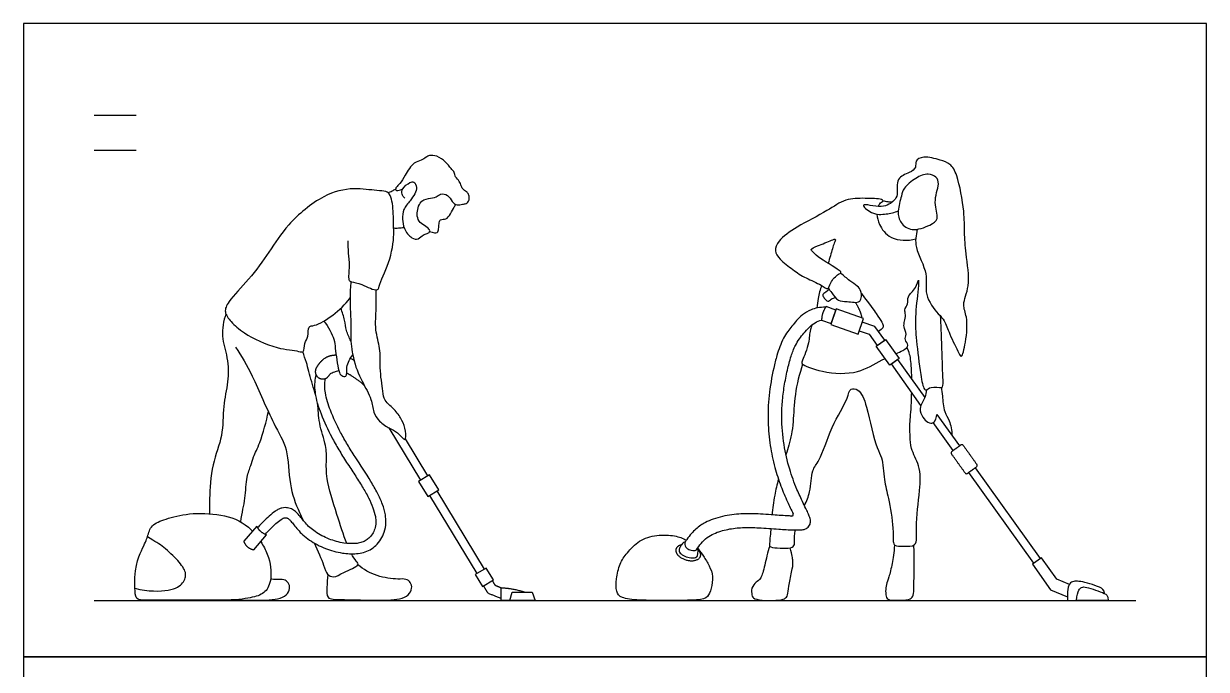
# Model space of a CAD drawing. Header units: millimetres. Extents: x 111.1 to 120.2, y 0.8 to 11.
# Drawn here: x 111.083 to 115.351, y 3.04 to 5.371 of the extents above; entities that cross this region are included whole.
import ezdxf

# ---------------------------------------------------------------- set-up
doc = ezdxf.new("R2010")
doc.units = ezdxf.units.MM
for name, color, linetype, true_color in [('AG-DIAGRAM', 7, 'Continuous', 0xfecc66), ('AG-GUIDE', 7, 'Continuous', 0xcccccc), ('AG-PEOPLE', 7, 'Continuous', 0x66ccff), ('X-VPRT', 6, 'Continuous', 0xff00ff)]:
    doc.layers.add(name, color=color, linetype=linetype, true_color=true_color)

msp = doc.modelspace()

# ---------------------------------------------------------------- linework, layer by layer
at = {"layer": 'AG-DIAGRAM'}
msp.add_line((111.3374, 3.2884), (115.0966, 3.2884), dxfattribs=at)
at = {"layer": 'AG-GUIDE'}
msp.add_line((111.3374, 4.914), (111.4898, 4.914), dxfattribs=at)
msp.add_lwpolyline([(111.3374, 5.041), (111.4898, 5.041)], dxfattribs=at)
at = {"layer": 'AG-PEOPLE'}
for points in [[(113.9623, 4.3003), (113.9968, 4.2881), (114.014, 4.3371), (113.9789, 4.3494)], [(114.0983, 4.2624), (114.1342, 4.2497), (114.163, 4.2094), (114.19, 4.2287), (114.1551, 4.2775), (114.1093, 4.2936)], [(114.3209, 3.9928), (114.2141, 4.1424), (114.2369, 4.1586), (114.335, 4.0212)], [(114.4372, 3.83), (114.3653, 3.9306)], [(114.3787, 3.96), (114.46, 3.8463)], [(112.4005, 3.9117), (112.5152, 3.7223)], [(112.5418, 3.7384), (112.4611, 3.8716)], [(114.5166, 3.7669), (114.7507, 3.4393)], [(114.7279, 3.423), (114.4938, 3.7507)], [(112.7457, 3.4015), (112.5748, 3.6838)], [(112.5482, 3.6677), (112.7191, 3.3854)], [(111.9245, 3.5561), (111.8779, 3.502)], [(111.9134, 3.4713), (111.9601, 3.5254)], [(114.8563, 3.3462), (114.8106, 3.3658), (114.7556, 3.4428), (114.723, 3.4195), (114.7888, 3.3273), (114.8492, 3.3015)], [(112.8061, 3.2884), (112.8061, 3.3342)], [(111.8168, 3.2892), (111.5136, 3.2892)], [(112.8378, 3.2884), (112.8061, 3.2884)], [(114.9967, 3.2884), (114.8817, 3.2884)]]:
    msp.add_lwpolyline(points, dxfattribs=at)
for points in [[(113.9955, 4.2844), (114.0939, 4.2498), (114.1137, 4.3062), (114.0154, 4.3408)], [(114.1596, 4.207), (114.1934, 4.2311), (114.2424, 4.1626), (114.2086, 4.1384)], [(112.5417, 3.6637), (112.5814, 3.6878), (112.5483, 3.7424), (112.5086, 3.7183)], [(112.7387, 3.3384), (112.7784, 3.3624), (112.7523, 3.4055), (112.7126, 3.3815)], [(112.8378, 3.2884), (112.8458, 3.3187), (112.9184, 3.3187), (112.9288, 3.2884)]]:
    msp.add_lwpolyline(points, close=True, dxfattribs=at)
for centre, radius, start, end in [((114.4684, 3.8447), 0.00621, 35.5377, 125.5377), ((114.436, 3.8215), 0.00621, 125.5377, 215.5377), ((114.5178, 3.7754), 0.00621, 305.5377, 35.5377), ((114.4854, 3.7523), 0.00621, 215.5377, 305.5377), ((113.8548, 3.5986), 0.00564, 267.6971, 25.6944), ((111.9423, 3.5407), 0.0182, 136.5925, 146.0848), ((111.9423, 3.5407), 0.0182, 313.9668, 316.5925), ((113.4743, 3.4963), 0.00564, 146.0651, 181.6945), ((113.5061, 3.4748), 0.00564, 274.5138, 326.1266)]:
    msp.add_arc(centre, radius, start, end, dxfattribs=at)
for points, degree, knots in [([(112.4592, 4.7408), (112.4547, 4.7446), (112.4471, 4.7552), (112.4476, 4.7768), (112.4761, 4.7981), (112.4926, 4.8028), (112.5049, 4.779), (112.4947, 4.7562), (112.4784, 4.7308), (112.4508, 4.7013), (112.4502, 4.6649), (112.453, 4.6305), (112.4813, 4.5951), (112.5074, 4.5905), (112.5243, 4.6099), (112.5383, 4.6122), (112.5488, 4.6183), (112.5487, 4.6277), (112.5342, 4.6392), (112.5125, 4.6525), (112.4998, 4.6758), (112.5082, 4.7281), (112.5431, 4.7418), (112.5727, 4.742), (112.5858, 4.7595), (112.6165, 4.7541), (112.6273, 4.7287), (112.6471, 4.7131), (112.6664, 4.7203), (112.6805, 4.7197), (112.6935, 4.7342), (112.6897, 4.7519), (112.6847, 4.7631), (112.6698, 4.7704), (112.6617, 4.7849), (112.6569, 4.8028), (112.6398, 4.8167), (112.638, 4.8344), (112.6286, 4.8453), (112.6181, 4.8562), (112.6057, 4.8737), (112.5754, 4.8947), (112.5478, 4.8969), (112.5354, 4.8885), (112.5174, 4.8763), (112.4894, 4.871), (112.4586, 4.825), (112.4441, 4.7929), (112.4272, 4.7827), (112.424, 4.7691), (112.4347, 4.7687), (112.4463, 4.7712), (112.4513, 4.7746)], 3, [0, 0, 0, 0, 0.244929, 0.499032, 0.838162, 1.055364, 1.322429, 1.605381, 1.926623, 2.288473, 2.628311, 2.969601, 3.348119, 3.623957, 3.902448, 4.12191, 4.310558, 4.46492, 4.707823, 4.999451, 5.290781, 5.690331, 6.030506, 6.336216, 6.588848, 6.881662, 7.182903, 7.45814, 7.708862, 7.922944, 8.159525, 8.39828, 8.597751, 8.8251, 9.058345, 9.305598, 9.570961, 9.808079, 10.022609, 10.244685, 10.512026, 10.864245, 11.158578, 11.375677, 11.638398, 11.94081, 12.366168, 12.713821, 12.963241, 13.144102, 13.306099, 13.553989, 13.553989, 13.553989, 13.553989]), ([(114.3073, 4.6286), (114.3032, 4.6072), (114.2934, 4.5619), (114.352, 4.4681), (114.3278, 4.3941), (114.3822, 4.3225), (114.4079, 4.3002), (114.4228, 4.2489), (114.4563, 4.1868), (114.4683, 4.1582), (114.4849, 4.228), (114.4909, 4.3111), (114.4668, 4.3573), (114.502, 4.4256), (114.4815, 4.5404), (114.4777, 4.6183), (114.4784, 4.6922), (114.4555, 4.821), (114.429, 4.8662), (114.3898, 4.879), (114.3329, 4.8949), (114.2977, 4.8772), (114.3058, 4.851), (114.2788, 4.8302), (114.228, 4.8169), (114.2396, 4.7529), (114.2236, 4.7313), (114.1842, 4.7), (114.0892, 4.7301), (114.1461, 4.6797), (114.1951, 4.6829), (114.2253, 4.6892), (114.2391, 4.695)], 3, [0, 0, 0, 0, 0.459923, 1.033129, 1.521515, 2.033734, 2.363123, 2.774753, 3.268039, 3.488077, 3.903941, 4.44495, 4.830592, 5.304749, 5.917214, 6.416942, 6.912711, 7.561294, 7.956102, 8.310705, 8.749633, 9.066542, 9.325324, 9.638819, 10.022144, 10.440217, 10.725308, 11.126218, 11.583352, 11.94124, 12.354276, 12.735206, 12.735206, 12.735206, 12.735206]), ([(114.3792, 4.668), (114.3768, 4.657), (114.3525, 4.6421), (114.2885, 4.6178), (114.2447, 4.6502), (114.2346, 4.6938), (114.251, 4.7484), (114.257, 4.7787), (114.3013, 4.8153), (114.3451, 4.8325), (114.3781, 4.8192), (114.3892, 4.7903), (114.3625, 4.7261), (114.3824, 4.6818), (114.3792, 4.668)], 3, [0, 0, 0, 0, 0.339198, 0.799888, 1.187572, 1.558776, 1.980946, 2.295649, 2.715939, 3.10467, 3.417579, 3.707626, 4.175025, 4.607027, 4.607027, 4.607027, 4.607027]), ([(112.2526, 4.5867), (112.2531, 4.5721), (112.2536, 4.542), (112.261, 4.4983), (112.2521, 4.4447), (112.268, 4.4381), (112.3033, 4.4327), (112.3632, 4.3988), (112.3671, 4.4371), (112.4109, 4.5192), (112.4214, 4.6176), (112.4164, 4.6457), (112.4188, 4.6857), (112.4109, 4.7523), (112.3902, 4.7676), (112.3542, 4.7673), (112.2699, 4.7815), (112.1604, 4.755), (112.0332, 4.6487), (111.9702, 4.5465), (111.8996, 4.4497), (111.8236, 4.3727), (111.804, 4.33), (111.8338, 4.2917), (111.8788, 4.2499), (111.9932, 4.1949), (112.0714, 4.1911), (112.0968, 4.1806), (112.0954, 4.2203), (112.1124, 4.2394), (112.1076, 4.2811), (112.1369, 4.2783), (112.2038, 4.3181), (112.2432, 4.3572), (112.2609, 4.3806)], 3, [0, 0, 0, 0, 0.383185, 0.784458, 1.188747, 1.388621, 1.747964, 2.186319, 2.466887, 3.039715, 3.613577, 3.912859, 4.280958, 4.749749, 5.016625, 5.349884, 5.876533, 6.490902, 7.227465, 7.866139, 8.505658, 9.106899, 9.470364, 9.840856, 10.300254, 10.957521, 11.472534, 11.709054, 12.027429, 12.334296, 12.666002, 12.929345, 13.431955, 13.975389, 13.975389, 13.975389, 13.975389]), ([(112.3978, 4.761), (112.4032, 4.7628), (112.4118, 4.7663), (112.4217, 4.7719), (112.4257, 4.7745)], 3, [0, 0, 0, 0, 0.2394241, 0.4135902, 0.4135902, 0.4135902, 0.4135902]), ([(114.1671, 4.7114), (114.1683, 4.7147), (114.17, 4.7212), (114.1873, 4.7314), (114.1758, 4.7393), (114.1159, 4.7408), (114.0466, 4.7402), (113.9818, 4.6928), (113.8754, 4.6403), (113.807, 4.5917), (113.7904, 4.5506), (113.8121, 4.5182), (113.8591, 4.482), (113.9045, 4.4514), (113.9587, 4.431), (113.9874, 4.4065), (113.9925, 4.4383), (114.0205, 4.4673), (114.0351, 4.4699), (114.0251, 4.4847), (113.9471, 4.5261), (113.9323, 4.5477), (113.9202, 4.5567), (113.9511, 4.57), (113.995, 4.5871), (114.016, 4.5967), (114.0052, 4.5746), (113.9981, 4.546), (113.9889, 4.5154), (113.986, 4.5058)], 3, [0, 0, 0, 0, 0.185419, 0.411539, 0.562165, 0.997116, 1.47347, 1.975102, 2.603269, 3.121883, 3.46571, 3.799479, 4.236791, 4.665378, 5.106772, 5.398257, 5.671555, 6.037665, 6.21913, 6.410795, 6.949731, 7.251271, 7.412831, 7.704064, 8.123514, 8.335582, 8.553795, 8.946992, 9.112483, 9.112483, 9.112483, 9.112483]), ([(112.5483, 4.6212), (112.5627, 4.616), (112.5781, 4.6126), (112.5809, 4.6317), (112.5818, 4.647), (112.5848, 4.6676), (112.6096, 4.6619), (112.623, 4.6842), (112.6373, 4.7089), (112.6404, 4.7155), (112.6419, 4.7187)], 3, [0, 0, 0, 0, 0.265263, 0.510191, 0.7737, 1.027739, 1.30331, 1.61621, 1.955356, 2.161401, 2.161401, 2.161401, 2.161401]), ([(114.1836, 4.7318), (114.1894, 4.7306), (114.2011, 4.7286), (114.2115, 4.7275), (114.2168, 4.727)], 3, [0, 0, 0, 0, 0.2414962, 0.4689411, 0.4689411, 0.4689411, 0.4689411]), ([(114.1622, 4.6835), (114.1631, 4.6708), (114.1681, 4.6447), (114.2097, 4.5874), (114.2738, 4.5861), (114.302, 4.5939)], 3, [0, 0, 0, 0, 0.35096, 0.804494, 1.33712, 1.33712, 1.33712, 1.33712]), ([(112.4185, 4.6333), (112.4242, 4.6331), (112.4359, 4.6331), (112.449, 4.6342), (112.4555, 4.6351)], 3, [0, 0, 0, 0, 0.2416777, 0.4989727, 0.4989727, 0.4989727, 0.4989727]), ([(112.2641, 4.4401), (112.2624, 4.4203), (112.2588, 4.3835), (112.2657, 4.279), (112.2624, 4.2422), (112.2692, 4.1606), (112.3018, 4.0805), (112.34, 4.0176), (112.3442, 3.9682), (112.3653, 3.9342), (112.4038, 3.9079), (112.4316, 3.8995), (112.4643, 3.8538), (112.4626, 3.9048), (112.4495, 3.9393), (112.4268, 3.9749), (112.3825, 4.0099), (112.3797, 4.0451), (112.3666, 4.1297), (112.3728, 4.1975), (112.349, 4.2655), (112.3571, 4.3445), (112.3554, 4.388), (112.3552, 4.4099)], 3, [0, 0, 0, 0, 0.447102, 1.026554, 1.390839, 1.899604, 2.449851, 2.943451, 3.341206, 3.701553, 4.086375, 4.420146, 4.766137, 5.083646, 5.455473, 5.833075, 6.252424, 6.590328, 7.120466, 7.604993, 8.088103, 8.600562, 9.069616, 9.069616, 9.069616, 9.069616]), ([(113.9869, 4.4167), (113.9905, 4.4106), (113.9985, 4.3996), (114.0218, 4.3661), (114.0531, 4.3708), (114.1087, 4.3565), (114.1073, 4.4075), (114.0914, 4.4235), (114.063, 4.4429), (114.0423, 4.461), (114.0319, 4.4705)], 3, [0, 0, 0, 0, 0.26322, 0.60337, 0.924265, 1.306564, 1.646254, 1.917268, 2.245473, 2.615615, 2.615615, 2.615615, 2.615615]), ([(114.2306, 4.1791), (114.2398, 4.1832), (114.261, 4.193), (114.2806, 4.2083), (114.2596, 4.2298), (114.2713, 4.2496), (114.2575, 4.2765), (114.2615, 4.2962), (114.2677, 4.3197), (114.2587, 4.3385), (114.2765, 4.3587), (114.2695, 4.3883), (114.3038, 4.4122), (114.3137, 4.4595), (114.3107, 4.4044), (114.2979, 4.309), (114.3043, 4.2279), (114.3174, 4.1107), (114.3299, 4.0514), (114.3411, 4.047), (114.3565, 4.0633), (114.3965, 4.0539), (114.4023, 4.0655), (114.3989, 4.1143), (114.3971, 4.1937), (114.3935, 4.2808), (114.3923, 4.3037), (114.3918, 4.3148)], 3, [4.347339, 4.347339, 4.347339, 4.347339, 4.540825, 4.829663, 5.09546, 5.34884, 5.647724, 5.90302, 6.177627, 6.42139, 6.695101, 6.984508, 7.352984, 7.656816, 7.972996, 8.548473, 9.074881, 9.70364, 10.12391, 10.272669, 10.525782, 10.872721, 11.038395, 11.418473, 11.948209, 12.474569, 12.801776, 12.801776, 12.801776, 12.801776]), ([(113.9624, 4.4257), (113.9574, 4.4103), (113.9495, 4.387), (113.947, 4.3561), (113.9456, 4.3442)], 3, [0, 0, 0, 0, 0.3953418, 0.6454597, 0.6454597, 0.6454597, 0.6454597]), ([(111.8132, 4.3231), (111.8046, 4.2975), (111.7932, 4.2418), (111.8216, 4.1656), (111.8231, 4.0758), (111.8008, 3.99), (111.805, 3.8832), (111.7598, 3.779), (111.7535, 3.664), (111.7542, 3.6202), (111.7538, 3.6014)], 3, [0, 0, 0, 0, 0.517065, 1.030276, 1.567508, 2.109978, 2.69262, 3.270795, 3.899145, 4.259581, 4.259581, 4.259581, 4.259581]), ([(112.2644, 4.2253), (112.2578, 4.2373), (112.2462, 4.2629), (112.2428, 4.3006), (112.2333, 4.3295), (112.2281, 4.3437)], 3, [0, 0, 0, 0, 0.370934, 0.727319, 1.11759, 1.11759, 1.11759, 1.11759]), ([(113.9773, 4.3472), (113.9558, 4.3473), (113.9242, 4.3403), (113.894, 4.3216), (113.8727, 4.3), (113.8555, 4.2793), (113.8391, 4.2587), (113.8241, 4.234), (113.8114, 4.2048), (113.7996, 4.1687), (113.7849, 4.1101), (113.7713, 4.0303), (113.7672, 3.936), (113.7754, 3.8492), (113.7919, 3.7713), (113.8136, 3.7039), (113.8369, 3.6483), (113.8528, 3.6157), (113.8599, 3.6011)], 3, [4.42888, 4.42888, 4.42888, 4.42888, 4.560287, 4.673824, 4.769755, 4.853631, 4.933741, 5.024706, 5.133378, 5.24136, 5.392187, 5.719034, 6.024324, 6.303682, 6.562651, 6.793872, 6.989179, 7.145986, 7.145986, 7.145986, 7.145986]), ([(112.166, 4.2969), (112.1827, 4.2782), (112.2061, 4.23), (112.2066, 4.2011), (112.2186, 4.1183), (112.2274, 4.0993), (112.2524, 4.0929), (112.245, 4.1358), (112.2614, 4.162), (112.2707, 4.1753)], 3, [0, 0, 0, 0, 0.501343, 0.838097, 1.357947, 1.623505, 1.84675, 2.17999, 2.583533, 2.583533, 2.583533, 2.583533]), ([(113.5108, 3.4717), (113.516, 3.4795), (113.5277, 3.4953), (113.5482, 3.5159), (113.581, 3.5341), (113.624, 3.5466), (113.6789, 3.5529), (113.7403, 3.5511), (113.8018, 3.5463), (113.8499, 3.5431), (113.8769, 3.5427), (113.8884, 3.5431), (113.8957, 3.5439), (113.9021, 3.5455), (113.9082, 3.5482), (113.9144, 3.5529), (113.9193, 3.5597), (113.922, 3.5674), (113.9227, 3.5757), (113.9211, 3.5853), (113.9162, 3.5982), (113.9075, 3.6167), (113.8924, 3.6475), (113.8697, 3.6964), (113.8444, 3.7664), (113.8243, 3.8538), (113.8173, 3.9354), (113.8202, 4.0062), (113.8272, 4.0629), (113.838, 4.1181), (113.8508, 4.1675), (113.8649, 4.2055), (113.8816, 4.233), (113.8991, 4.2538), (113.9164, 4.2748), (113.9379, 4.2915), (113.954, 4.2989), (113.9623, 4.301)], 3, [8.765465, 8.765465, 8.765465, 8.765465, 8.856544, 8.956353, 9.04452, 9.217049, 9.388316, 9.577709, 9.811752, 9.98562, 10.044846, 10.073116, 10.097379, 10.116003, 10.136229, 10.161748, 10.190433, 10.217371, 10.239466, 10.271043, 10.310823, 10.373145, 10.468246, 10.643864, 10.894806, 11.188155, 11.510611, 11.685769, 11.874151, 12.064044, 12.230359, 12.367658, 12.455792, 12.54125, 12.630518, 12.71906, 12.801538, 12.801538, 12.801538, 12.801538]), ([(113.9284, 4.2837), (113.9259, 4.2778), (113.918, 4.2572), (113.9201, 4.2199), (113.8942, 4.1574), (113.8861, 4.139), (113.9727, 4.1088), (114.0941, 4.1032), (114.1551, 4.1442), (114.1883, 4.1602), (114.1918, 4.1619)], 3, [1.108495, 1.108495, 1.108495, 1.108495, 1.261797, 1.657964, 2.119256, 2.321947, 2.823694, 3.461546, 4.027124, 4.094305, 4.094305, 4.094305, 4.094305]), ([(111.8483, 4.2034), (111.8695, 4.1691), (111.9112, 4.1036), (111.9802, 3.9288), (112.0408, 3.836), (112.0383, 3.7072), (112.0685, 3.6268), (112.0871, 3.5875), (112.0916, 3.5783)], 3, [0, 0, 0, 0, 0.636819, 1.420483, 1.99568, 2.633507, 3.236632, 3.420772, 3.420772, 3.420772, 3.420772]), ([(112.249, 3.4945), (112.2373, 3.5244), (112.211, 3.6078), (112.174, 3.7238), (112.1759, 3.7943), (112.1762, 3.8465), (112.1461, 3.9313), (112.1476, 4.0011), (112.1219, 4.0763), (112.105, 4.147), (112.0951, 4.173), (112.0903, 4.1857)], 3, [6.617276, 6.617276, 6.617276, 6.617276, 7.158444, 7.8281, 8.303641, 8.715256, 9.211354, 9.695533, 10.214545, 10.705855, 11.075021, 11.075021, 11.075021, 11.075021]), ([(114.2877, 4.0875), (114.2876, 4.098), (114.2867, 4.137), (114.2827, 4.1754), (114.2741, 4.1938), (114.2701, 4.2017)], 3, [17.1668797, 17.1668797, 17.1668797, 17.1668797, 17.3189864, 17.7599656, 18.053631, 18.053631, 18.053631, 18.053631]), ([(112.2751, 4.1558), (112.2745, 4.156), (112.2701, 4.1581), (112.2656, 4.16), (112.2617, 4.1616)], 3, [0.70997566, 0.70997566, 0.70997566, 0.70997566, 0.71629392, 0.75896646, 0.75896646, 0.75896646, 0.75896646]), ([(113.8941, 4.1415), (113.8824, 4.1058), (113.8642, 4.0357), (113.8607, 3.9362), (113.8544, 3.8896), (113.8452, 3.8512), (113.838, 3.8277), (113.8339, 3.8146)], 3, [0, 0, 0, 0, 0.603079, 1.165366, 1.552472, 1.912694, 2.215303, 2.215303, 2.215303, 2.215303]), ([(112.1384, 4.1032), (112.1372, 4.0993), (112.1317, 4.0765), (112.1327, 4.053), (112.1357, 4.034)], 3, [5.0997873, 5.0997873, 5.0997873, 5.0997873, 5.1412712, 5.3342607, 5.3342607, 5.3342607, 5.3342607]), ([(111.9555, 3.5282), (111.9678, 3.5412), (111.9859, 3.5598), (112.0077, 3.5784), (112.018, 3.5847), (112.0232, 3.5868), (112.0279, 3.5873), (112.0321, 3.5868), (112.0359, 3.5848), (112.041, 3.5814), (112.0488, 3.5736), (112.0592, 3.56), (112.0732, 3.5428), (112.0916, 3.5238), (112.1238, 3.499), (112.171, 3.4743), (112.229, 3.4583), (112.2762, 3.4558), (112.3099, 3.461), (112.3339, 3.4707), (112.3633, 3.4927), (112.3848, 3.5268), (112.3918, 3.5668), (112.389, 3.601), (112.3784, 3.6372), (112.3601, 3.6773), (112.3273, 3.7347), (112.2887, 3.7918), (112.2517, 3.8505), (112.2207, 3.906), (112.1915, 3.9675), (112.1708, 4.0313), (112.1684, 4.0691), (112.1724, 4.09)], 3, [0, 0, 0, 0, 0.181378, 0.261674, 0.288924, 0.304006, 0.317444, 0.336169, 0.346563, 0.360016, 0.398365, 0.457772, 0.533022, 0.622943, 0.724352, 0.942946, 1.158472, 1.330069, 1.417246, 1.502659, 1.589741, 1.78561, 1.897815, 1.996856, 2.129989, 2.278225, 2.442135, 2.797824, 2.974982, 3.144139, 3.440979, 3.662401, 3.819839, 3.819839, 3.819839, 3.819839]), ([(113.9005, 3.631), (113.9083, 3.6476), (113.9251, 3.6844), (113.9243, 3.7599), (113.9588, 3.7937), (113.995, 3.9161), (114.0563, 4.0117), (114.0636, 4.0564), (114.1017, 4.0507), (114.1287, 3.986), (114.1575, 3.8368), (114.1832, 3.8071), (114.1872, 3.72), (114.2048, 3.6599), (114.2226, 3.5522), (114.2196, 3.5043), (114.2247, 3.483), (114.2592, 3.4857), (114.3106, 3.4801), (114.2994, 3.5588), (114.3182, 3.6839), (114.3206, 3.7733), (114.2823, 3.834), (114.2826, 3.88), (114.2789, 3.9154), (114.285, 3.9639), (114.2871, 4.0182), (114.2875, 4.0396)], 3, [5.875452, 5.875452, 5.875452, 5.875452, 6.228322, 6.723349, 7.105913, 7.745627, 8.3654, 8.702531, 8.981761, 9.454304, 10.152118, 10.514226, 11.017665, 11.491692, 12.083405, 12.476608, 12.70011, 13.021141, 13.3783, 13.825747, 14.483425, 15.020576, 15.487478, 15.862495, 16.189734, 16.651273, 16.944806, 16.944806, 16.944806, 16.944806]), ([(114.3946, 4.0575), (114.3956, 4.0471), (114.3985, 4.0272), (114.4028, 3.9678), (114.426, 3.9393), (114.4321, 3.9022), (114.4328, 3.8843)], 3, [0, 0, 0, 0, 0.318305, 0.744848, 1.091087, 1.50773, 1.50773, 1.50773, 1.50773]), ([(114.3405, 4.0492), (114.3395, 4.0397), (114.3386, 4.0205), (114.3102, 3.9828), (114.3266, 3.9497), (114.3446, 3.9297), (114.3599, 3.928), (114.3721, 3.9338), (114.3785, 3.9511), (114.3787, 3.96)], 3, [0, 0, 0, 0, 0.303223, 0.675366, 1.003119, 1.292395, 1.551527, 1.551527, 1.999773, 1.999773, 1.999773, 1.999773]), ([(111.8666, 3.5722), (111.8711, 3.6064), (111.8853, 3.6544), (111.8854, 3.7332), (111.9036, 3.7739), (111.912, 3.8094), (111.9385, 3.8577), (111.9595, 3.9364), (111.9665, 3.9703)], 3, [7.424137, 7.424137, 7.424137, 7.424137, 7.943865, 8.450659, 8.828043, 9.149784, 9.574463, 10.162657, 10.162657, 10.162657, 10.162657]), ([(112.1434, 3.9999), (112.1471, 3.987), (112.1617, 3.9453), (112.188, 3.8897), (112.2203, 3.832), (112.2486, 3.787), (112.2776, 3.7429), (112.3047, 3.7008), (112.3273, 3.6613), (112.3434, 3.6252), (112.3526, 3.595), (112.3551, 3.569), (112.3501, 3.5409), (112.3355, 3.5176), (112.3159, 3.5027), (112.2995, 3.4962), (112.2737, 3.4924), (112.2345, 3.4947), (112.1844, 3.5085), (112.1436, 3.53), (112.116, 3.5511), (112.0956, 3.5722), (112.0797, 3.5943), (112.0636, 3.6103), (112.0534, 3.617), (112.0422, 3.6221), (112.0289, 3.6242), (112.0149, 3.6225), (112.0031, 3.6182), (111.9874, 3.6089), (111.962, 3.5875), (111.942, 3.567), (111.929, 3.5533)], 3, [-3.420244, -3.420244, -3.420244, -3.420244, -3.285831, -2.976101, -2.80181, -2.620741, -2.440899, -2.270374, -2.116651, -1.983632, -1.87312, -1.800158, -1.72269, -1.588347, -1.5318, -1.476222, -1.412676, -1.270105, -1.083671, -0.893273, -0.809002, -0.734241, -0.597912, -0.53641, -0.506173, -0.4755, -0.413117, -0.373194, -0.333597, -0.287767, -0.190238, 0, 0, 0, 0]), ([(113.8068, 3.7262), (113.8017, 3.7075), (113.7909, 3.6636), (113.7858, 3.6202), (113.7837, 3.5975)], 3, [2.7190373, 2.7190373, 2.7190373, 2.7190373, 2.9849808, 3.3151273, 3.3151273, 3.3151273, 3.3151273]), ([(111.4862, 3.3119), (111.4789, 3.4039), (111.516, 3.4848), (111.5315, 3.518), (111.5408, 3.5616), (111.5927, 3.5817), (111.6755, 3.6053), (111.7983, 3.6017), (111.871, 3.5756), (111.9046, 3.5437), (111.9094, 3.5385)], 3, [0.021967, 0.021967, 0.021967, 0.021967, 0.30191, 0.603819, 0.905729, 1.207639, 1.509549, 1.811458, 2.113368, 2.166748, 2.166748, 2.166748, 2.166748]), ([(113.8545, 3.593), (113.8492, 3.5932), (113.8243, 3.5945), (113.7745, 3.5983), (113.7189, 3.602), (113.6717, 3.6014), (113.6266, 3.5972), (113.583, 3.5876), (113.5463, 3.5717), (113.519, 3.5557), (113.4962, 3.5351), (113.4791, 3.5132), (113.4718, 3.5026), (113.4696, 3.4994)], 3, [7.20613, 7.20613, 7.20613, 7.20613, 7.258327, 7.447381, 7.689984, 7.798211, 7.904117, 8.128977, 8.227364, 8.290383, 8.435417, 8.522448, 8.559762, 8.559762, 8.559762, 8.559762]), ([(113.7795, 3.548), (113.7792, 3.544), (113.7769, 3.5173), (113.773, 3.4874), (113.7786, 3.4787), (113.852, 3.4731), (113.8673, 3.4898), (113.863, 3.5138), (113.8666, 3.5358), (113.8682, 3.5429)], 3, [3.568526, 3.568526, 3.568526, 3.568526, 3.635534, 4.017782, 4.173315, 4.648761, 4.892029, 5.195642, 5.329239, 5.329239, 5.329239, 5.329239]), ([(111.9389, 3.5008), (111.9484, 3.4861), (111.9747, 3.435), (111.9792, 3.3607), (111.9577, 3.3154), (111.9145, 3.299), (111.8615, 3.2913), (111.8168, 3.2892)], 3, [2.285347, 2.285347, 2.285347, 2.285347, 2.415278, 2.717188, 3.019097, 3.321007, 3.622917, 3.622917, 3.622917, 3.622917]), ([(113.517, 3.4744), (113.5247, 3.466), (113.537, 3.4472), (113.5575, 3.414), (113.5731, 3.376), (113.5642, 3.3297), (113.5567, 3.3094), (113.5502, 3.3025), (113.5437, 3.2956), (113.525, 3.2884), (113.4102, 3.2884), (113.2984, 3.2884), (113.2361, 3.2969), (113.2212, 3.3182), (113.2197, 3.3644), (113.2339, 3.424), (113.2589, 3.458), (113.3021, 3.5075), (113.3666, 3.5269), (113.4366, 3.5232), (113.4617, 3.5132), (113.4743, 3.5063)], 3, [2.478758, 2.478758, 2.478758, 2.478758, 2.637811, 2.826227, 3.014642, 3.203057, 3.391472, 3.391472, 3.391472, 3.579887, 3.768302, 3.956717, 4.145132, 4.333547, 4.521963, 4.710378, 4.898793, 5.087208, 5.275623, 5.464038, 5.645597, 5.645597, 5.645597, 5.645597]), ([(112.1318, 3.4959), (112.1451, 3.4671), (112.1671, 3.4155), (112.1753, 3.3826), (112.2039, 3.3683), (112.2347, 3.3912), (112.2992, 3.4135), (112.2824, 3.4299), (112.272, 3.4458), (112.266, 3.457)], 3, [3.935051, 3.935051, 3.935051, 3.935051, 4.420779, 4.765579, 5.047524, 5.415192, 5.855244, 6.077461, 6.356288, 6.356288, 6.356288, 6.356288]), ([(113.4687, 3.4961), (113.4689, 3.4868), (113.4724, 3.4799), (113.4812, 3.4728), (113.4939, 3.4682), (113.5065, 3.4692)], 3, [8.5693209, 8.5693209, 8.5693209, 8.5693209, 8.6292685, 8.6930598, 8.7526616, 8.7526616, 8.7526616, 8.7526616]), ([(112.1812, 3.3821), (112.1784, 3.3666), (112.1788, 3.3374), (112.1737, 3.2912), (112.2353, 3.2923), (112.3418, 3.2882), (112.4374, 3.2897), (112.4718, 3.3058), (112.4866, 3.3316), (112.4803, 3.3546), (112.4623, 3.3675), (112.431, 3.3638), (112.3548, 3.3738), (112.31, 3.4003), (112.2891, 3.4167)], 3, [0, 0, 0, 0, 0.397737, 0.741898, 1.141635, 1.763747, 2.329997, 2.671176, 2.968805, 3.237452, 3.490537, 3.806238, 4.308638, 4.825563, 4.825563, 4.825563, 4.825563]), ([(111.8422, 3.2907), (111.8631, 3.2902), (111.9215, 3.2886), (111.9978, 3.2898), (112.0315, 3.3056), (112.0459, 3.3308), (112.0397, 3.3533), (112.0221, 3.3659), (112.0017, 3.3635), (111.9813, 3.3647), (111.9743, 3.3654)], 3, [1.423186, 1.423186, 1.423186, 1.423186, 1.763747, 2.329997, 2.671176, 2.968805, 3.237452, 3.490537, 3.806238, 3.954313, 3.954313, 3.954313, 3.954313]), ([(112.7741, 3.3598), (112.7791, 3.3516), (112.7841, 3.3434), (112.7964, 3.3384), (112.8062, 3.3343)], 2, [0.6545114, 0.6545114, 0.6545114, 0.7190269, 0.7190269, 0.7769464, 0.7769464, 0.7769464])]:
    msp.add_open_spline(points, degree=degree, knots=knots, dxfattribs=at)
for points, degree in [([(113.9899, 4.4118), (113.9682, 4.3959), (113.9655, 4.3905), (113.9708, 4.3808), (113.9821, 4.3687), (113.9886, 4.3689), (113.9932, 4.3729), (114.0025, 4.3802), (114.0117, 4.3822)], 3), ([(114.1061, 4.3965), (114.1392, 4.3537), (114.1614, 4.321), (114.182, 4.2907), (114.1861, 4.2784), (114.1846, 4.2718), (114.1677, 4.2598)], 3), ([(114.0839, 4.3648), (114.101, 4.3398), (114.1079, 4.3083)], 2), ([(113.9789, 4.3494), (113.9629, 4.3276), (113.9623, 4.3003)], 2), ([(114.4324, 3.8266), (114.4486, 3.8382), (114.4648, 3.8497)], 2), ([(114.4734, 3.8483), (114.4981, 3.8137), (114.5229, 3.779)], 2), ([(114.4804, 3.7487), (114.4556, 3.7833), (114.4309, 3.8179)], 2), ([(114.5214, 3.7704), (114.5052, 3.7588), (114.489, 3.7472)], 2), ([(111.9245, 3.5561), (111.9333, 3.5361), (111.9601, 3.5254)], 2), ([(111.4849, 3.3324), (111.5327, 3.3202), (111.6191, 3.3213), (111.6618, 3.35), (111.674, 3.3884), (111.6435, 3.4302), (111.5868, 3.4845), (111.5592, 3.501), (111.5299, 3.5179)], 3), ([(111.8779, 3.502), (111.8859, 3.4778), (111.9134, 3.4713)], 2), ([(113.4703, 3.5005), (113.4615, 3.4965), (113.4537, 3.4845), (113.4492, 3.478), (113.4468, 3.4627), (113.4634, 3.4493), (113.485, 3.4424), (113.5066, 3.4412), (113.5139, 3.4465), (113.5156, 3.4546), (113.5173, 3.4666), (113.517, 3.4805)], 3), ([(113.7757, 3.4841), (113.7669, 3.4631), (113.7577, 3.4101), (113.7428, 3.3635), (113.7268, 3.3566), (113.7073, 3.333), (113.7112, 3.3059), (113.715, 3.294), (113.7569, 3.2868), (113.8148, 3.289), (113.8348, 3.2959), (113.8417, 3.3112), (113.8447, 3.3471), (113.8588, 3.4089), (113.86, 3.4299), (113.8558, 3.4509), (113.8496, 3.4787)], 3), ([(114.2259, 3.4885), (114.2228, 3.46), (114.2183, 3.4216), (114.2042, 3.3681), (114.1959, 3.3465), (114.1922, 3.3223), (114.1959, 3.2951), (114.2056, 3.2891), (114.2764, 3.2884), (114.2903, 3.2988), (114.2966, 3.3148), (114.2947, 3.3651), (114.2981, 3.4238), (114.2956, 3.488)], 3), ([(112.8061, 3.3342), (112.8405, 3.3336), (112.8937, 3.3187)], 2), ([(114.9834, 3.3135), (114.9822, 3.3267), (114.9681, 3.3358), (114.9301, 3.3493), (114.8941, 3.3578), (114.8766, 3.358), (114.8592, 3.355), (114.8493, 3.3319), (114.8491, 3.3025), (114.8491, 3.2884)], 3), ([(114.8817, 3.2884), (114.8869, 3.327), (114.9015, 3.3378), (114.9157, 3.3375), (114.9502, 3.3263), (114.9864, 3.3131), (114.9947, 3.3077), (114.9967, 3.2884)], 3), ([(111.5136, 3.2892), (111.4884, 3.2892), (111.4862, 3.3119)], 2), ([(114.8491, 3.2884), (114.8654, 3.2884), (114.8817, 3.2884)], 2)]:
    msp.add_open_spline(points, degree=degree, dxfattribs=at)
for points, weights, degree, knots in [([(112.2109, 4.1736), (112.2004, 4.1738), (112.1806, 4.1708), (112.1556, 4.1528), (112.1439, 4.1368), (112.1388, 4.1274), (112.1315, 4.1135), (112.1361, 4.0985), (112.1499, 4.0912), (112.1638, 4.0838), (112.1788, 4.0884), (112.1862, 4.1023), (112.1886, 4.1068), (112.1916, 4.1109), (112.2206, 4.1185)], [1, 1, 1, 1, 1, 1, 0.804737854124, 0.804737854124, 1, 0.804737854124, 0.804737854124, 1, 1, 1, 1], 3, [0.9350203, 0.9350203, 0.9350203, 0.9350203, 1.0560721, 1.1592858, 1.2820855, 1.2820855, 1.2820855, 1.4434494, 1.4434494, 1.4434494, 1.6048133, 1.6048133, 1.6048133, 1.6633011, 1.6633011, 1.6633011, 1.6633011]), ([(112.2489, 4.1096), (112.2522, 4.1081), (112.2701, 4.099), (112.3027, 4.075), (112.3122, 4.0652)], [1, 1, 1, 1, 0.965972120767], 3, [1.7502206, 1.7502206, 1.7502206, 1.7502206, 1.7766466, 1.8757573, 1.8757573, 1.8757573, 1.8757573]), ([(113.4568, 3.4892), (113.4337, 3.4838), (113.4367, 3.466), (113.4417, 3.4371), (113.4863, 3.4322), (113.5309, 3.4272), (113.5259, 3.4562), (113.5246, 3.4642), (113.517, 3.4718)], [0.875417833801, 0.796967406689, 1, 0.707106781187, 1, 0.707106781187, 1, 0.896852405725, 0.866355357938], 2, [0.0374182, 0.0374182, 0.0374182, 0.1219615, 0.1219615, 0.2439229, 0.2439229, 0.3658844, 0.3658844, 0.4088353, 0.4088353, 0.4088353]), ([(112.8061, 3.295), (112.7787, 3.3062), (112.7592, 3.3142), (112.7511, 3.3276), (112.743, 3.3409)], [0.987840499624, 1, 1, 1, 1], 2, [1.0099868, 1.0099868, 1.0099868, 1.0305906, 1.0305906, 1.116962, 1.116962, 1.116962])]:
    msp.add_rational_spline(points, weights, degree=degree, knots=knots, dxfattribs=at)
at = {"layer": 'X-VPRT'}
for points in [[(111.0834, 5.3712), (111.0834, 3.0852), (115.3506, 3.0852), (115.3506, 5.3712)], [(111.0834, 3.0852), (111.0834, 0.7992), (115.3506, 0.7992), (115.3506, 3.0852)]]:
    msp.add_lwpolyline(points, close=True, dxfattribs=at)

doc.saveas('drawing.dxf')
